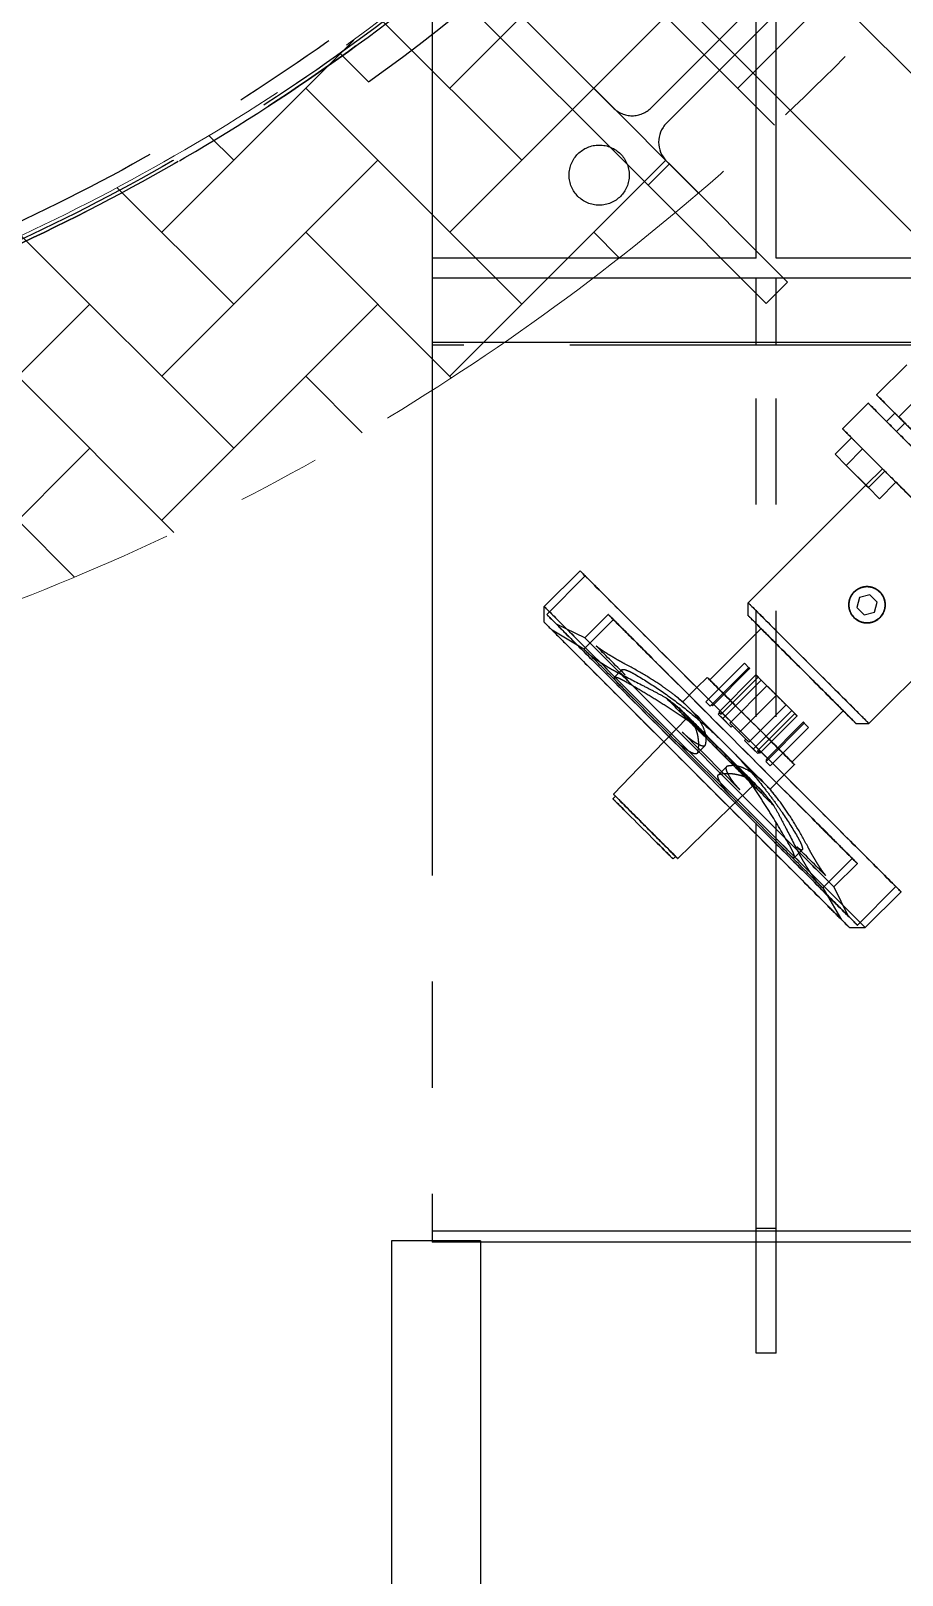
# Model space of a CAD drawing. Header units: millimetres. Extents: x -46397 to 283259, y -8690 to 23983.
# Drawn here: x -19436.5 to -19175.7, y 14518.5 to 14980.7 of the extents above; entities that cross this region are included whole.
import ezdxf

# ---------------------------------------------------------------- set-up
doc = ezdxf.new("R2010")
doc.units = ezdxf.units.MM
doc.linetypes.add('CENTER', pattern=[2, 1.25, -0.25, 0.25, -0.25])
doc.linetypes.add('PHANTOM', pattern=[63.5, 31.75, -6.35, 6.35, -6.35, 6.35, -6.35])
doc.layers.add('DUONGTAM', color=1, linetype='CENTER', lineweight=0)
pattern_1 = [(45, (0, 17679.127), (0, 43.10523), [91.44, -30.48]), (135, (21.553, 17700.68), (4e-15, 43.10523), [91.44, -30.48])]

# ---------------------------------------------------------------- blocks, each defined once
blk = doc.blocks.new('BO-2')
at = {"color": 251, "linetype": 'PHANTOM', "ltscale": 5}
for p, q in [((381.17, 577.66), (381.17, -582.34)), ((478.17, -556.34), (478.17, -246.63)), ((484.17, -556.34), (484.17, -246.63)), ((441.94, -418.33), (543.49, -519.88)), ((418.32, -441.94), (531.3, -554.92)), ((511.04, -446.98), (446.7, -511.33)), ((451.29, -515.93), (515.64, -451.58)), ((435.38, -511.33), (399.14, -475.09)), ((392.78, -481.45), (445.81, -534.49)), ((381.17, -489.34), (381.17, -581.45)), ((353.54, -494.96), (362.14, -503.56)), ((445.81, -534.49), (452.18, -528.12)), ((452.18, -528.12), (451.29, -527.24)), ((452.18, -528.12), (487.53, -563.48)), ((481.17, -569.84), (445.81, -534.49)), ((478.17, -556.34), (381.17, -556.34)), ((581.17, -556.34), (484.17, -556.34)), ((478.17, -562.34), (381.17, -562.34)), ((484.17, -562.34), (478.17, -562.34)), ((478.17, -582.34), (478.17, -562.34)), ((487.53, -563.48), (481.17, -569.84)), ((581.17, -562.34), (484.17, -562.34)), ((484.17, -582.34), (484.17, -562.34)), ((381.17, -581.45), (581.17, -581.45)), ((581.17, -582.34), (381.17, -582.34)), ((381.17, -582.34), (381.17, -850.84)), ((478.17, -884.07), (478.17, -582.34)), ((484.17, -884.07), (484.17, -582.34)), ((514.22, -597.23), (523.25, -588.2)), ((529.86, -594.81), (520.83, -603.84)), ((504.03, -607.41), (511.72, -599.72)), ((514.22, -597.23), (514.22, -597.23)), ((515.56, -603.57), (537.58, -625.58)), ((567.83, -655.83), (515.56, -603.57)), ((517.2, -605.2), (519.7, -602.71)), ((517.2, -605.2), (517.2, -605.2)), ((517.2, -605.2), (517.2, -605.2)), ((519.7, -602.71), (518.06, -601.07)), ((518.06, -601.07), (529.01, -612.02)), ((568.69, -651.7), (519.7, -602.71)), ((520.83, -603.84), (520.83, -603.84)), ((501.78, -615), (506.7, -610.08)), ((504.03, -607.41), (504.03, -607.41)), ((506.7, -610.08), (510.03, -613.41)), ((510.03, -613.41), (506.7, -610.08)), ((506.7, -610.08), (510.03, -613.41)), ((510.03, -613.41), (506.7, -610.08)), ((520.17, -608.18), (522.67, -605.68)), ((505.11, -618.32), (510.03, -613.41)), ((507.88, -611.25), (560.14, -663.52)), ((560.14, -663.52), (507.88, -611.25)), ((510.03, -613.41), (516.68, -620.06)), ((516.68, -620.06), (510.03, -613.41)), ((510.03, -613.41), (516.68, -620.06)), ((516.68, -620.06), (510.03, -613.41)), ((505.11, -618.32), (501.78, -615)), ((501.78, -615), (505.11, -618.32)), ((505.11, -618.32), (501.78, -615)), ((501.78, -615), (505.11, -618.32)), ((505.11, -618.32), (511.03, -624.24)), ((511.03, -624.24), (505.11, -618.32)), ((505.11, -618.32), (511.76, -624.98)), ((511.76, -624.98), (505.11, -618.32)), ((511.03, -624.24), (515.95, -619.32)), ((511.76, -624.98), (516.68, -620.06)), ((515.09, -628.31), (520.01, -623.39)), ((516.68, -620.06), (520.01, -623.39)), ((516.68, -620.06), (520.01, -623.39)), ((520.01, -623.39), (516.68, -620.06)), ((520.01, -623.39), (516.68, -620.06)), ((475.79, -659.48), (511.03, -624.24)), ((511.03, -624.24), (511.76, -624.98)), ((511.76, -624.98), (511.03, -624.24)), ((511.76, -624.98), (515.09, -628.31)), ((515.09, -628.31), (511.76, -624.98)), ((511.76, -624.98), (515.09, -628.31)), ((515.09, -628.31), (511.76, -624.98)), ((414.73, -660.59), (425.44, -649.88)), ((415.45, -662.94), (426.98, -651.41)), ((507.49, -656.22), (507.49, -656.22)), ((507.49, -656.22), (507.49, -656.22)), ((414.73, -665.29), (414.73, -660.59)), ((475.79, -663.33), (475.79, -659.48)), ((509.12, -657.84), (508.3, -660.87)), ((509.12, -657.84), (508.3, -660.87)), ((509.12, -657.84), (508.3, -660.87)), ((509.12, -657.84), (508.3, -660.87)), ((510.52, -663.09), (508.3, -660.87)), ((510.52, -663.09), (508.3, -660.87)), ((508.3, -660.87), (508.3, -660.87)), ((508.3, -660.87), (510.52, -663.09)), ((508.3, -660.87), (508.3, -660.87)), ((508.3, -660.87), (510.52, -663.09)), ((512.15, -657.03), (509.12, -657.84)), ((512.15, -657.03), (509.12, -657.84)), ((512.15, -657.03), (509.12, -657.84)), ((512.15, -657.03), (509.12, -657.84)), ((509.12, -657.84), (509.12, -657.84)), ((509.12, -657.84), (509.12, -657.84)), ((511.91, -695.61), (547.15, -660.37)), ((514.36, -659.25), (512.15, -657.03)), ((514.36, -659.25), (512.15, -657.03)), ((514.36, -659.25), (512.15, -657.03)), ((514.36, -659.25), (512.15, -657.03)), ((512.15, -657.03), (512.15, -657.03)), ((512.15, -657.03), (512.15, -657.03)), ((513.55, -662.28), (514.36, -659.25)), ((513.55, -662.28), (514.36, -659.25)), ((513.55, -662.28), (514.36, -659.25)), ((513.55, -662.28), (514.36, -659.25)), ((514.36, -659.25), (514.36, -659.25)), ((514.36, -659.25), (514.36, -659.25)), ((426.61, -673.31), (435.44, -664.48)), ((426.88, -669.96), (433.9, -662.94)), ((510.52, -663.09), (513.55, -662.28)), ((510.52, -663.09), (513.55, -662.28)), ((510.52, -663.09), (513.55, -662.28)), ((510.52, -663.09), (513.55, -662.28)), ((510.52, -663.09), (510.52, -663.09)), ((510.52, -663.09), (510.52, -663.09)), ((513.55, -662.28), (513.55, -662.28)), ((513.55, -662.28), (513.55, -662.28)), ((515.18, -663.9), (515.18, -663.9)), ((515.18, -663.9), (515.18, -663.9)), ((426.61, -673.31), (417.08, -667.65)), ((426.88, -669.96), (418.34, -665.83)), ((464.26, -682.54), (479.63, -667.17)), ((463.1, -689.07), (474.63, -677.54)), ((464.78, -689.98), (475.92, -678.83)), ((465.07, -690.27), (476.21, -679.12)), ((476.21, -679.12), (474.63, -677.54)), ((474.63, -677.54), (476.21, -679.12)), ((438, -679.47), (435.66, -681.81)), ((460.41, -684.85), (463.49, -681.77)), ((464.26, -682.54), (464.26, -682.54)), ((478.1, -681.01), (466.96, -692.16)), ((478.78, -681.69), (467.64, -692.84)), ((468.15, -694.12), (479.68, -682.59)), ((479.68, -682.59), (478.1, -681.01)), ((478.1, -681.01), (479.68, -682.59)), ((478.78, -681.69), (481.38, -684.29)), ((481.38, -684.29), (478.78, -681.69)), ((484.24, -687.15), (479.68, -682.59)), ((479.68, -682.59), (484.24, -687.15)), ((456.18, -689.08), (460.41, -684.85)), ((470.24, -695.44), (481.38, -684.29)), ((473.1, -698.3), (484.24, -687.15)), ((488.8, -691.72), (484.24, -687.15)), ((484.24, -687.15), (488.8, -691.72)), ((455.03, -691.76), (455.49, -691.31)), ((456.57, -693.3), (456.96, -692.92)), ((463.1, -689.07), (464.39, -690.36)), ((464.39, -690.36), (463.1, -689.07)), ((464.39, -690.36), (464.78, -689.98)), ((464.39, -690.36), (464.39, -690.36)), ((464.78, -689.98), (465.07, -690.27)), ((465.07, -690.27), (464.78, -689.98)), ((465.07, -690.27), (465.07, -690.27)), ((467.18, -692.39), (466.8, -692.77)), ((466.8, -692.77), (468.15, -694.12)), ((466.8, -692.77), (470.72, -696.68)), ((468.15, -694.12), (466.8, -692.77)), ((470.72, -696.68), (466.8, -692.77)), ((466.8, -692.77), (466.8, -692.77)), ((466.96, -692.16), (467.18, -692.39)), ((467.18, -692.39), (466.96, -692.16)), ((466.96, -692.16), (466.96, -692.16)), ((467.64, -692.84), (467.18, -692.39)), ((467.18, -692.39), (467.64, -692.84)), ((487.1, -690.01), (475.96, -701.16)), ((477.28, -703.24), (488.8, -691.72)), ((478.56, -703.76), (489.7, -692.61)), ((487.1, -690.01), (489.7, -692.61)), ((489.7, -692.61), (487.1, -690.01)), ((490.38, -693.29), (488.8, -691.72)), ((488.8, -691.72), (490.38, -693.29)), ((488.85, -707.14), (504.22, -691.76)), ((450.53, -701.09), (457.7, -693.66)), ((468.15, -694.12), (470.72, -696.68)), ((470.72, -696.68), (468.15, -694.12)), ((471.1, -696.3), (470.24, -695.44)), ((470.24, -695.44), (471.1, -696.3)), ((470.72, -696.68), (471.1, -696.3)), ((470.72, -696.68), (470.72, -696.68)), ((471.1, -696.3), (473.1, -698.3)), ((473.1, -698.3), (471.1, -696.3)), ((479.24, -704.44), (490.38, -693.29)), ((492.27, -695.18), (481.13, -706.33)), ((492.56, -695.47), (481.42, -706.62)), ((482.32, -708.29), (493.85, -696.76)), ((493.85, -696.76), (492.27, -695.18)), ((492.27, -695.18), (493.85, -696.76)), ((508.07, -695.61), (511.91, -695.61)), ((435.42, -716.73), (450.53, -701.09)), ((462.88, -702.13), (460.45, -704.56)), ((473.1, -698.3), (475.09, -700.29)), ((473.1, -698.3), (473.1, -698.3)), ((475.09, -700.29), (473.1, -698.3)), ((475.09, -700.29), (474.71, -700.68)), ((474.71, -700.68), (477.28, -703.24)), ((474.71, -700.68), (478.62, -704.59)), ((478.62, -704.59), (474.71, -700.68)), ((474.71, -700.68), (474.71, -700.68)), ((477.28, -703.24), (474.71, -700.68)), ((475.96, -701.16), (475.09, -700.29)), ((475.09, -700.29), (475.96, -701.16)), ((477.28, -703.24), (478.62, -704.59)), ((478.62, -704.59), (477.28, -703.24)), ((479.01, -704.21), (478.56, -703.76)), ((478.56, -703.76), (479.01, -704.21)), ((478.62, -704.59), (479.01, -704.21)), ((478.62, -704.59), (478.62, -704.59)), ((479.01, -704.21), (479.24, -704.44)), ((479.24, -704.44), (479.01, -704.21)), ((479.24, -704.44), (479.24, -704.44)), ((481.42, -706.62), (481.03, -707)), ((481.03, -707), (482.32, -708.29)), ((482.32, -708.29), (481.03, -707)), ((481.03, -707), (481.03, -707)), ((481.13, -706.33), (481.42, -706.62)), ((481.13, -706.33), (481.13, -706.33)), ((481.42, -706.62), (481.13, -706.33)), ((488.85, -707.14), (488.85, -707.14)), ((469.26, -708.52), (466.84, -710.94)), ((482.32, -715.21), (486.55, -710.98)), ((486.55, -710.98), (489.62, -707.9)), ((470.3, -720.87), (477.73, -713.69)), ((478.09, -714.82), (478.48, -714.44)), ((479.63, -716.36), (480.08, -715.91)), ((435.28, -718.13), (436.04, -717.34)), ((454.66, -735.97), (470.3, -720.87)), ((491.93, -733.4), (489.59, -735.74)), ((453.27, -736.11), (454.05, -735.36)), ((498.08, -744.79), (506.91, -735.96)), ((501.44, -744.51), (508.45, -737.5)), ((498.08, -744.79), (503.74, -754.31)), ((501.44, -744.51), (505.56, -753.05)), ((508.45, -755.94), (519.98, -744.41)), ((510.81, -756.66), (521.52, -745.95)), ((506.1, -756.66), (510.81, -756.66)), ((395.68, -850.41), (368.98, -850.41)), ((368.98, -850.41), (368.98, -1067.64)), ((381.17, -847.42), (581.17, -847.42)), ((395.68, -850.41), (395.68, -1097.64)), ((484.17, -846.74), (478.17, -846.74)), ((478.17, -850.84), (381.17, -850.84)), ((484.17, -850.84), (478.17, -850.84)), ((581.17, -850.84), (484.17, -850.84)), ((484.17, -884.07), (478.17, -884.07))]:
    blk.add_line(p, q, dxfattribs=at)
for centre, radius in [((2.33, -2.34), 606), ((2.33, -2.34), 605), ((2.33, -2.34), 600), ((2.33, -2.34), 600), ((431.17, -531.45), 9)]:
    blk.add_circle(centre, radius, dxfattribs=at)
for centre, radius, start, end in [((2.33, -2.34), 606, 270, 90), ((2.33, -2.34), 605, 305.48596, 324.51404), ((2.33, -2.34), 617, 305.67267, 324.32733), ((441.04, -505.67), 8, 225, 315), ((456.95, -521.58), 8, 135, 225), ((346.97, -824.42), 171.74, 50.8121, 52.3947), ((346.97, -824.42), 173.91, 51.0992, 52.3019), ((346.97, -824.42), 171.74, 37.6053, 39.1879), ((346.97, -824.42), 173.91, 37.6981, 38.9008)]:
    blk.add_arc(centre, radius, start, end, dxfattribs=at)
at = {"color": 251, "linetype": 'PHANTOM', "ltscale": 5, "extrusion": (-2.39152e-16, 2.39152e-16, -1)}
for centre, major_axis, start_param, end_param in [((515.56, -603.57), (-3.84, 3.84), 0, 1.570796), ((515.56, -603.57), (-3.84, 3.84), -1.570796, 0), ((518.06, -601.07), (-3.84, 3.84), -1.570796, 0), ((518.06, -601.07), (-3.84, 3.84), 0, 1.570796), ((523.54, -606.55), (-3.84, 3.84), 0, 2.359023), ((507.88, -611.25), (-3.84, 3.84), 0, 1.570796), ((534.01, -637.39), (18.06, -18.06), 0, 3.825859)]:
    blk.add_ellipse(centre, major_axis=major_axis, ratio=0.000007, start_param=start_param, end_param=end_param, dxfattribs=at)
at = {"color": 251, "linetype": 'PHANTOM', "ltscale": 5}
for centre, major_axis, ratio, start_param, end_param in [((521.04, -609.05), (-3.84, 3.84), 0.000007, -3.141592652166103, 3.141592655013483), ((521.04, -609.05), (-3.84, 3.84), 0.000007, -3.141592652166103, 3.141592655013483), ((523.55, -606.57), (3.84, -3.84), 0.000007, -0.788227, 2.359023), ((523.55, -606.56), (3.84, -3.84), 0.000007, -2.359023, -0.089473), ((473.48, -697.91), (48.04, -48.04), 0.000007, 0, 3.141593), ((473.48, -697.91), (-48.04, 48.04), 0.000007, 0, 3.141593), ((511.33, -660.06), (-3.84, 3.84), 1, 0, 3.096438), ((511.33, -660.06), (3.84, -3.84), 1, -0.024507, 3.141593), ((462.77, -708.63), (48.04, -48.04), 0.000007, -0.000007, 3.141593), ((462.77, -708.63), (-48.04, 48.04), 0.000007, 0.000007, 3.141586), ((493.85, -677.54), (18.06, -18.06), 0.000007, -0.000007, 3.141593), ((493.85, -677.54), (-18.06, 18.06), 0.000007, 0.000007, 3.141586), ((460.41, -710.98), (-45.68, 45.68), 0.000007, 0, 1.352599), ((460.41, -710.98), (45.68, -45.68), 0.000007, -1.352599, 3.141593), ((491.93, -679.47), (-16.14, 16.14), 0.000007, 0, 0.704547), ((491.93, -679.47), (16.14, -16.14), 0.000007, -0.704547, 3.141593), ((511.33, -660.06), (3.84, -3.84), 1, -0.044885, -0.024237), ((460.41, -710.98), (-43.33, 43.33), 0.000007, 0, 1.340539), ((460.41, -710.98), (43.33, -43.33), 0.000007, -1.340539, 3.141593), ((491.93, -679.47), (12.3, -12.3), 0.000007, 0, 3.141593), ((491.93, -679.47), (16.14, -16.14), 0.000007, -2.437045, -0.704547), ((491.93, -679.47), (-12.3, 12.3), 0.000007, 0, 3.141593), ((464.64, -706.76), (-35.74, 35.74), 0.000007, -0.766457, -0.28074), ((484.24, -687.15), (-8.45, 8.45), 0.000007, -0.317831, -0.178451), ((484.24, -687.15), (-8.45, 8.45), 0.000007, 0.178451, 0.317831), ((476.56, -694.84), (13.07, -13.07), 0.000007, 0, 3.141593), ((476.56, -694.84), (-13.07, 13.07), 0.000007, 0, 3.141593), ((484.24, -687.15), (-8.45, 8.45), 0.000007, -0.868746, -0.758031), ((484.24, -687.15), (8.45, -8.45), 0.000007, -2.383562, -2.272846), ((467.33, -704.06), (-16.13, 16.13), 0.000007, -1.007334, -0.039864), ((469.25, -702.14), (-13.07, 13.07), 0.000007, -1.570796, 0.523599), ((484.24, -687.15), (-8.45, 8.45), 0.000007, -1.570796, -1.225649), ((484.24, -687.15), (8.45, -8.45), 0.000007, -1.915944, -1.570796), ((484.24, -687.15), (-8.45, 8.45), 0.000007, -1.915944, -1.570796), ((484.24, -687.15), (8.45, -8.45), 0.000007, -1.570796, -1.225649), ((467.33, -704.06), (12.3, -12.3), 0.000007, -1.570796, 4.712389), ((467.78, -703.61), (12.3, -12.3), 0.000007, -1.570796, 4.712389), ((469.25, -702.14), (13.07, -13.07), 0.000007, -2.617994, -0.523599), ((473.1, -698.3), (-8.45, 8.45), 0.000007, -0.317831, -0.178451), ((473.1, -698.3), (-8.45, 8.45), 0.000007, 0.178451, 0.317831), ((473.1, -698.3), (-8.45, 8.45), 0.000007, -0.868746, -0.758031), ((473.1, -698.3), (8.45, -8.45), 0.000007, -2.383562, -2.272846), ((484.24, -687.15), (-8.45, 8.45), 0.000007, -2.383562, -2.272846), ((484.24, -687.15), (8.45, -8.45), 0.000007, -0.868746, -0.758031), ((467.33, -704.06), (16.13, -16.13), 0.000007, -2.054532, -1.087061), ((473.1, -698.3), (-8.45, 8.45), 0.000007, -1.570796, -1.225649), ((473.1, -698.3), (8.45, -8.45), 0.000007, -1.915944, -1.570796), ((484.24, -687.15), (8.45, -8.45), 0.000007, -0.317831, -0.178451), ((484.24, -687.15), (8.45, -8.45), 0.000007, 0.178451, 0.317831), ((460.41, -710.98), (43.33, -43.33), 0.000007, -1.801054, -1.340539), ((460.41, -710.98), (45.68, -45.68), 0.000007, -1.788994, -1.352599), ((464.64, -706.76), (35.74, -35.74), 0.000007, -1.813655, -1.327938), ((469.25, -702.14), (13.07, -13.07), 0.000007, -0.523599, 1.570796), ((473.1, -698.3), (-8.45, 8.45), 0.000007, -1.915944, -1.570796), ((473.1, -698.3), (8.45, -8.45), 0.000007, -1.570796, -1.225649), ((473.1, -698.3), (-8.45, 8.45), 0.000007, -2.383562, -2.272846), ((473.1, -698.3), (8.45, -8.45), 0.000007, -0.868746, -0.758031), ((473.1, -698.3), (8.45, -8.45), 0.000007, -0.317831, -0.178451), ((473.1, -698.3), (8.45, -8.45), 0.000007, 0.178451, 0.317831), ((467.33, -704.06), (16.13, -16.13), 0.000007, 0.039864, 1.007334), ((445.04, -726.35), (-9.62, 9.62), 0.000007, 0, 0.359481), ((445.04, -726.35), (9.62, -9.62), 0.000007, -0.359481, 3.141593), ((445.04, -726.35), (9.01, -9.01), 0.000007, 0, 3.141593), ((445.04, -726.35), (-9.01, 9.01), 0.000007, 0, 3.141593), ((445.04, -726.35), (-9.62, 9.62), 0.000007, 0.359481, 2.782111), ((464.64, -706.76), (35.74, -35.74), 0.000007, 0.28074, 0.766457)]:
    blk.add_ellipse(centre, major_axis=major_axis, ratio=ratio, start_param=start_param, end_param=end_param, dxfattribs=at)
at = {"color": 251, "linetype": 'PHANTOM', "ltscale": 5, "extrusion": (-1.06214e-13, -1.05723e-13, -1)}
for start_param, end_param in [(-2.359023, 0.788227), (-0.788227, 0)]:
    blk.add_ellipse((523.54, -606.55), major_axis=(-3.84, 3.84), ratio=0.000007, start_param=start_param, end_param=end_param, dxfattribs=at)
at = {"color": 251, "linetype": 'PHANTOM', "ltscale": 5, "extrusion": (-6.00361e-12, -6.0031e-12, -1)}
blk.add_ellipse((507.88, -611.25), major_axis=(-3.84, 3.84), ratio=0.000007, start_param=-1.259754, end_param=0, dxfattribs=at)
at = {"color": 251, "linetype": 'PHANTOM', "ltscale": 5, "extrusion": (-2.39152e-16, 2.39153e-16, -1)}
blk.add_ellipse((507.88, -611.25), major_axis=(-3.84, 3.84), ratio=0.000007, start_param=-1.570796, end_param=-1.259754, dxfattribs=at)
at = {"color": 251, "linetype": 'PHANTOM', "ltscale": 5, "extrusion": (-4.29246e-12, -4.29191e-12, -1)}
blk.add_ellipse((534.01, -637.39), major_axis=(18.06, -18.06), ratio=0.000007, start_param=-2.457326, end_param=-0.684267, dxfattribs=at)
at = {"color": 251, "linetype": 'PHANTOM', "ltscale": 5}
for centre, major_axis, ratio in [((473.48, -697.91), (-46.5, 46.5), 0.000007), ((511.33, -660.06), (-3.84, 3.84), 1), ((461.95, -709.44), (-46.5, 46.5), 0.000007), ((471.17, -700.22), (-37.28, 37.28), 0.000007), ((471.17, -700.22), (-35.74, 35.74), 0.000007), ((461.95, -709.44), (-43.61, 43.61), 0.000007), ((464.16, -707.23), (-37.28, 37.28), 0.000007), ((476.56, -694.84), (-12.3, 12.3), 0.000007), ((467.72, -703.68), (-10.76, 10.76), 0.000007), ((467.33, -704.06), (-10.76, 10.76), 0.000007), ((467.72, -703.68), (-10.02, 10.02), 0.000007), ((444.27, -727.12), (-8.99, 8.99), 0.000007)]:
    blk.add_ellipse(centre, major_axis=major_axis, ratio=ratio, dxfattribs=at)
at = {"color": 251, "linetype": 'PHANTOM', "ltscale": 5, "extrusion": (-6.52667e-12, -6.52619e-12, -1)}
blk.add_ellipse((462.34, -709.05), major_axis=(-35.74, 35.74), ratio=0.000007, start_param=-1.327938, end_param=0.28074, dxfattribs=at)
at = {"color": 251, "linetype": 'PHANTOM', "ltscale": 5, "extrusion": (-8.1415e-13, -8.13588e-13, -1)}
blk.add_ellipse((462.34, -709.05), major_axis=(35.74, -35.74), ratio=0.000007, start_param=-2.375135, end_param=-0.766457, dxfattribs=at)
at = {"color": 251, "linetype": 'PHANTOM', "ltscale": 5, "extrusion": (5.1265e-12, 5.12698e-12, -1)}
blk.add_ellipse((462.34, -709.05), major_axis=(35.74, -35.74), ratio=0.000007, start_param=-0.28074, end_param=1.327938, dxfattribs=at)
at = {"color": 251, "linetype": 'PHANTOM', "ltscale": 5}
for points, knots in [([(507.49, -656.22), (507.24, -656.47), (507.01, -656.75), (506.76, -657.13), (506.7, -657.21), (506.65, -657.3)], [0, 0, 0, 0, 0.000979691, 0.000979691, 0.001258114, 0.001258114, 0.001258114, 0.001258114]), ([(506.77, -657.1), (506.79, -657.08), (506.8, -657.06), (507.01, -656.75), (507.24, -656.47), (507.49, -656.22)], [0.030306589, 0.030306589, 0.030306589, 0.030306589, 0.030370407, 0.030370407, 0.031350098, 0.031350098, 0.031350098, 0.031350098]), ([(514.52, -664.46), (514.75, -664.3), (514.97, -664.11), (515.43, -663.65), (515.65, -663.38), (516.05, -662.78), (516.22, -662.47), (516.42, -661.98), (516.48, -661.81), (516.59, -661.47), (516.63, -661.29), (516.73, -660.77), (516.77, -660.42), (516.77, -659.71), (516.73, -659.35), (516.6, -658.66), (516.49, -658.32), (516.22, -657.66), (516.05, -657.34), (515.66, -656.75), (515.43, -656.47), (514.93, -655.97), (514.65, -655.74), (514.06, -655.34), (513.74, -655.17), (513.08, -654.9), (512.75, -654.8), (512.22, -654.69), (512.04, -654.67), (511.69, -654.63), (511.51, -654.62), (510.98, -654.62), (510.63, -654.66), (509.93, -654.8), (509.59, -654.9), (508.94, -655.17), (508.62, -655.34), (508.02, -655.74), (507.75, -655.96), (507.49, -656.22)], [0.01488504, 0.01488504, 0.01488504, 0.01488504, 0.01567505, 0.01567505, 0.01665474, 0.01665474, 0.01763443, 0.01763443, 0.01812428, 0.01812428, 0.01861412, 0.01861412, 0.01959381, 0.01959381, 0.0205735, 0.0205735, 0.02155319, 0.02155319, 0.02253288, 0.02253288, 0.02351257, 0.02351257, 0.02449226, 0.02449226, 0.02547195, 0.02547195, 0.02645165, 0.02645165, 0.02694149, 0.02694149, 0.02743134, 0.02743134, 0.02841103, 0.02841103, 0.02939072, 0.02939072, 0.03037041, 0.03037041, 0.0313501, 0.0313501, 0.0313501, 0.0313501]), ([(507.49, -656.22), (507.75, -655.96), (508.02, -655.74), (508.61, -655.34), (508.93, -655.17), (509.3, -655.02), (509.34, -655), (509.38, -654.99)], [0, 0, 0, 0, 0.000979691, 0.000979691, 0.001959381, 0.001959381, 0.002079548, 0.002079548, 0.002079548, 0.002079548]), ([(510.13, -654.76), (510.18, -654.75), (510.22, -654.74), (510.62, -654.66), (510.98, -654.62), (511.39, -654.62), (511.45, -654.63), (511.51, -654.63)], [0.002798906, 0.002798906, 0.002798906, 0.002798906, 0.002939072, 0.002939072, 0.003918762, 0.003918762, 0.004083677, 0.004083677, 0.004083677, 0.004083677]), ([(512.2, -654.69), (512.27, -654.7), (512.33, -654.72), (512.74, -654.8), (513.08, -654.9), (513.57, -655.1), (513.73, -655.18), (514.05, -655.35), (514.2, -655.44), (514.41, -655.58), (514.47, -655.62), (514.53, -655.66)], [0.004725561, 0.004725561, 0.004725561, 0.004725561, 0.004898453, 0.004898453, 0.005878143, 0.005878143, 0.006367989, 0.006367989, 0.006857834, 0.006857834, 0.0070533, 0.0070533, 0.0070533, 0.0070533]), ([(515.02, -656.06), (515.07, -656.11), (515.12, -656.16), (515.43, -656.47), (515.66, -656.75), (515.89, -657.1), (515.93, -657.16), (515.97, -657.22)], [0.007639937, 0.007639937, 0.007639937, 0.007639937, 0.007837524, 0.007837524, 0.008817215, 0.008817215, 0.009011731, 0.009011731, 0.009011731, 0.009011731]), ([(505.95, -660.83), (505.94, -660.75), (505.93, -660.67), (505.91, -660.42), (505.9, -660.24), (505.9, -659.71), (505.93, -659.36), (506.07, -658.65), (506.17, -658.32), (506.32, -657.96), (506.33, -657.93), (506.35, -657.9)], [0.026724281, 0.026724281, 0.026724281, 0.026724281, 0.02694149, 0.02694149, 0.027431336, 0.027431336, 0.028411026, 0.028411026, 0.029390717, 0.029390717, 0.029476944, 0.029476944, 0.029476944, 0.029476944]), ([(506, -659), (505.93, -659.35), (505.9, -659.71), (505.9, -660.41), (505.93, -660.77), (506.07, -661.47), (506.18, -661.81), (506.38, -662.3), (506.45, -662.46), (506.62, -662.77), (506.71, -662.93), (507.01, -663.37), (507.24, -663.65), (507.74, -664.15), (508.02, -664.38), (508.61, -664.78), (508.92, -664.94), (509.42, -665.15), (509.59, -665.21), (509.93, -665.31), (510.1, -665.36), (510.62, -665.46), (510.98, -665.49), (511.69, -665.49), (512.04, -665.46), (512.74, -665.32), (513.08, -665.22), (513.41, -665.08)], [0.00293916, 0.00293916, 0.00293916, 0.00293916, 0.00391876, 0.00391876, 0.00489845, 0.00489845, 0.00587814, 0.00587814, 0.00636799, 0.00636799, 0.00685783, 0.00685783, 0.00783752, 0.00783752, 0.00881722, 0.00881722, 0.00979691, 0.00979691, 0.01028675, 0.01028675, 0.0107766, 0.0107766, 0.01175629, 0.01175629, 0.01273598, 0.01273598, 0.01371559, 0.01371559, 0.01371559, 0.01371559]), ([(506.75, -662.98), (506.58, -662.71), (506.43, -662.43), (506.18, -661.81), (506.07, -661.47), (505.98, -661.03), (505.97, -660.93), (505.95, -660.83)], [0.024606837, 0.024606837, 0.024606837, 0.024606837, 0.025471955, 0.025471955, 0.026451645, 0.026451645, 0.026724281, 0.026724281, 0.026724281, 0.026724281]), ([(506.31, -657.98), (506.17, -658.31), (506.07, -658.65), (506, -659), (506, -659), (506, -659)], [0.0019594751, 0.0019594751, 0.0019594751, 0.0019594751, 0.0029390717, 0.0029390717, 0.0029391567, 0.0029391567, 0.0029391567, 0.0029391567]), ([(506.47, -657.64), (506.41, -657.75), (506.36, -657.87), (506.31, -657.98), (506.31, -657.98), (506.31, -657.98)], [0.0016097687, 0.0016097687, 0.0016097687, 0.0016097687, 0.0019593811, 0.0019593811, 0.0019594751, 0.0019594751, 0.0019594751, 0.0019594751]), ([(516.27, -657.79), (516.3, -657.85), (516.33, -657.92), (516.42, -658.14), (516.48, -658.31), (516.59, -658.65), (516.63, -658.83), (516.73, -659.35), (516.77, -659.7), (516.77, -660.12), (516.77, -660.17), (516.77, -660.23)], [0.009606256, 0.009606256, 0.009606256, 0.009606256, 0.009796906, 0.009796906, 0.010286751, 0.010286751, 0.010776596, 0.010776596, 0.011756287, 0.011756287, 0.011914756, 0.011914756, 0.011914756, 0.011914756]), ([(507.77, -664.16), (507.68, -664.08), (507.58, -663.99), (507.24, -663.65), (507.01, -663.38), (506.79, -663.05), (506.77, -663.01), (506.75, -662.98)], [0.023166944, 0.023166944, 0.023166944, 0.023166944, 0.023512573, 0.023512573, 0.024492264, 0.024492264, 0.024606837, 0.024606837, 0.024606837, 0.024606837]), ([(509.05, -664.99), (508.8, -664.87), (508.55, -664.74), (508.13, -664.45), (507.95, -664.31), (507.77, -664.16)], [0.021763682, 0.021763682, 0.021763682, 0.021763682, 0.022532883, 0.022532883, 0.023166944, 0.023166944, 0.023166944, 0.023166944]), ([(515.18, -663.9), (514.93, -664.15), (514.65, -664.38), (514.06, -664.78), (513.74, -664.94), (513.25, -665.15), (513.08, -665.21), (512.74, -665.31), (512.57, -665.36), (512.04, -665.46), (511.69, -665.49), (510.98, -665.49), (510.63, -665.46), (509.93, -665.32), (509.59, -665.22), (509.19, -665.05), (509.12, -665.02), (509.05, -664.99)], [0.015676647, 0.015676647, 0.015676647, 0.015676647, 0.01665474, 0.01665474, 0.01763443, 0.01763443, 0.018124275, 0.018124275, 0.018614121, 0.018614121, 0.019593811, 0.019593811, 0.020573502, 0.020573502, 0.021553192, 0.021553192, 0.021763682, 0.021763682, 0.021763682, 0.021763682]), ([(513.41, -665.08), (513.41, -665.08), (513.41, -665.08), (513.5, -665.05), (513.59, -665.01), (513.67, -664.97)], [0.0137155874, 0.0137155874, 0.0137155874, 0.0137155874, 0.0137156679, 0.0137156679, 0.0139793885, 0.0139793885, 0.0139793885, 0.0139793885]), ([(513.67, -664.97), (513.91, -664.85), (514.13, -664.73), (514.4, -664.55), (514.46, -664.51), (514.51, -664.47)], [0.0139793885, 0.0139793885, 0.0139793885, 0.0139793885, 0.0146953584, 0.0146953584, 0.0148758227, 0.0148758227, 0.0148758227, 0.0148758227]), ([(515.91, -662.99), (515.89, -663.02), (515.87, -663.05), (515.66, -663.37), (515.43, -663.65), (515.18, -663.9), (515.18, -663.9), (515.18, -663.9)], [0.014610471, 0.014610471, 0.014610471, 0.014610471, 0.014695358, 0.014695358, 0.015675049, 0.015675049, 0.015676647, 0.015676647, 0.015676647, 0.015676647]), ([(516.69, -660.96), (516.69, -661.01), (516.68, -661.06), (516.6, -661.46), (516.49, -661.81), (516.34, -662.17), (516.32, -662.21), (516.31, -662.25)], [0.012590071, 0.012590071, 0.012590071, 0.012590071, 0.012735977, 0.012735977, 0.013715668, 0.013715668, 0.013829647, 0.013829647, 0.013829647, 0.013829647]), ([(428, -674.71), (428.11, -674.81), (428.26, -674.94), (428.56, -675.18), (428.68, -675.27), (428.92, -675.46), (429.06, -675.56), (429.35, -675.78), (429.5, -675.89), (429.83, -676.12), (430.01, -676.24), (430.55, -676.62), (430.93, -676.88), (431.76, -677.42), (432.18, -677.69), (432.83, -678.1), (433.05, -678.24), (433.48, -678.5), (433.7, -678.64), (434.13, -678.89), (434.34, -679.02), (434.76, -679.26), (434.97, -679.38), (435.59, -679.73), (435.98, -679.94), (436.34, -680.13)], [0.00000021, 0.00000021, 0.00000021, 0.00000021, 0.00140383, 0.00140383, 0.00210564, 0.00210564, 0.00280745, 0.00280745, 0.00350926, 0.00350926, 0.00421107, 0.00421107, 0.00561469, 0.00561469, 0.00701831, 0.00701831, 0.00772012, 0.00772012, 0.00842194, 0.00842194, 0.00912375, 0.00912375, 0.00982556, 0.00982556, 0.01122918, 0.01122918, 0.01122918, 0.01122918]), ([(438.77, -677.71), (438.4, -677.51), (438.01, -677.3), (437.19, -676.85), (436.76, -676.6), (436.11, -676.23), (435.89, -676.1), (435.45, -675.84), (435.23, -675.71), (434.56, -675.31), (434.14, -675.05), (433.51, -674.66), (433.3, -674.53), (432.91, -674.28), (432.72, -674.16), (432.35, -673.92), (432.17, -673.8), (431.84, -673.57), (431.67, -673.46), (431.23, -673.15), (430.97, -672.97), (430.66, -672.73), (430.57, -672.66), (430.41, -672.52), (430.35, -672.47), (430.3, -672.42)], [0.00000026, 0.00000026, 0.00000026, 0.00000026, 0.00140735, 0.00140735, 0.00281445, 0.00281445, 0.003518, 0.003518, 0.00422155, 0.00422155, 0.00562864, 0.00562864, 0.00633219, 0.00633219, 0.00703574, 0.00703574, 0.00773929, 0.00773929, 0.00844284, 0.00844284, 0.00984993, 0.00984993, 0.01055348, 0.01055348, 0.01125703, 0.01125703, 0.01125703, 0.01125703]), ([(438.89, -681.01), (438.64, -680.76), (438.43, -680.53), (438.2, -680.23), (438.14, -680.13), (438.03, -679.96), (438, -679.88), (437.95, -679.74), (437.93, -679.68), (437.94, -679.57), (437.95, -679.52), (438.04, -679.41), (438.15, -679.38), (438.46, -679.38), (438.66, -679.41), (439.03, -679.52), (439.17, -679.56), (439.45, -679.67), (439.6, -679.72), (439.92, -679.86), (440.09, -679.93), (440.44, -680.1), (440.62, -680.19), (441.19, -680.48), (441.59, -680.7), (442, -680.94)], [0.00000027, 0.00000027, 0.00000027, 0.00000027, 0.00140785, 0.00140785, 0.00211163, 0.00211163, 0.00281542, 0.00281542, 0.00351921, 0.00351921, 0.00422299, 0.00422299, 0.00563057, 0.00563057, 0.00703814, 0.00703814, 0.00774193, 0.00774193, 0.00844572, 0.00844572, 0.0091495, 0.0091495, 0.00985329, 0.00985329, 0.01126086, 0.01126086, 0.01126086, 0.01126086]), ([(457.93, -690.83), (456.89, -689.79), (455.71, -688.73), (453.7, -687.1), (452.99, -686.56), (451.51, -685.46), (450.74, -684.91), (448.32, -683.26), (446.58, -682.15), (442.85, -679.92), (440.86, -678.81), (438.77, -677.71)], [0.03241647, 0.03241647, 0.03241647, 0.03241647, 0.04048044, 0.04048044, 0.04451242, 0.04451242, 0.04854441, 0.04854441, 0.05660837, 0.05660837, 0.06467234, 0.06467234, 0.06467234, 0.06467234]), ([(439.58, -683.37), (439.16, -683.13), (438.77, -682.91), (438.02, -682.52), (437.67, -682.35), (437.2, -682.13), (437.05, -682.07), (436.77, -681.96), (436.64, -681.91), (436.28, -681.8), (436.09, -681.75), (435.87, -681.74), (435.8, -681.74), (435.7, -681.77), (435.67, -681.79), (435.62, -681.86), (435.61, -681.9), (435.61, -682), (435.63, -682.05), (435.71, -682.26), (435.82, -682.42), (436.06, -682.72), (436.15, -682.83), (436.36, -683.06), (436.47, -683.18), (436.6, -683.3)], [0.00000022, 0.00000022, 0.00000022, 0.00000022, 0.00140341, 0.00140341, 0.00280661, 0.00280661, 0.00350821, 0.00350821, 0.00420981, 0.00420981, 0.005613, 0.005613, 0.0063146, 0.0063146, 0.0070162, 0.0070162, 0.00771779, 0.00771779, 0.00841939, 0.00841939, 0.00982259, 0.00982259, 0.01052419, 0.01052419, 0.01122578, 0.01122578, 0.01122578, 0.01122578]), ([(436.34, -680.13), (439.12, -681.58), (441.76, -682.94), (445.5, -684.87), (446.71, -685.49), (449.04, -686.72), (450.16, -687.33), (451.21, -687.94)], [0.00000026, 0.00000026, 0.00000026, 0.00000026, 0.01074435, 0.01074435, 0.0161164, 0.0161164, 0.02148845, 0.02148845, 0.02148845, 0.02148845]), ([(458.72, -695.45), (457.14, -694.32), (455.55, -693.23), (452.35, -691.13), (450.74, -690.1), (447.51, -688.09), (445.9, -687.11), (442.72, -685.21), (441.14, -684.28), (439.58, -683.37)], [0.0439983, 0.0439983, 0.0439983, 0.0439983, 0.04937679, 0.04937679, 0.05475527, 0.05475527, 0.06013376, 0.06013376, 0.06551224, 0.06551224, 0.06551224, 0.06551224]), ([(442, -680.94), (444.4, -682.35), (446.77, -683.84), (451.45, -687.02), (453.76, -688.7), (458.32, -692.25), (460.57, -694.11), (465.02, -698.04), (467.17, -700.06), (469.25, -702.14)], [0.00000022, 0.00000022, 0.00000022, 0.00000022, 0.00810936, 0.00810936, 0.0162185, 0.0162185, 0.02432765, 0.02432765, 0.03243679, 0.03243679, 0.03243679, 0.03243679]), ([(462.99, -701.93), (463.19, -701.14), (463.24, -700.32), (463.03, -698.6), (462.77, -697.71), (461.93, -695.86), (461.36, -694.9), (459.87, -692.9), (458.98, -691.87), (457.93, -690.83)], [0.00000021, 0.00000021, 0.00000021, 0.00000021, 0.00810427, 0.00810427, 0.01620834, 0.01620834, 0.0243124, 0.0243124, 0.03241647, 0.03241647, 0.03241647, 0.03241647]), ([(459.83, -696.56), (460.13, -697.3), (460.35, -698.05), (460.68, -699.47), (460.78, -700.16), (460.94, -702.13), (460.84, -703.32), (460.56, -704.36)], [0.04402767, 0.04402767, 0.04402767, 0.04402767, 0.04943433, 0.04943433, 0.054841, 0.054841, 0.06565433, 0.06565433, 0.06565433, 0.06565433]), ([(460.56, -704.36), (460.53, -704.49), (460.45, -704.59), (460.2, -704.7), (460.03, -704.71), (459.73, -704.67), (459.62, -704.64), (459.38, -704.57), (459.25, -704.52), (458.84, -704.35), (458.54, -704.2), (458.04, -703.92), (457.87, -703.81), (457.52, -703.58), (457.34, -703.46), (456.97, -703.21), (456.78, -703.07), (456.4, -702.79), (456.21, -702.63), (455.63, -702.17), (455.24, -701.85), (454.67, -701.33), (454.48, -701.16), (454.11, -700.81), (453.93, -700.63), (453.75, -700.45)], [0.00000021, 0.00000021, 0.00000021, 0.00000021, 0.0014034, 0.0014034, 0.0028066, 0.0028066, 0.00350819, 0.00350819, 0.00420979, 0.00420979, 0.00561299, 0.00561299, 0.00631458, 0.00631458, 0.00701618, 0.00701618, 0.00771778, 0.00771778, 0.00841938, 0.00841938, 0.00982257, 0.00982257, 0.01052417, 0.01052417, 0.01122577, 0.01122577, 0.01122577, 0.01122577]), ([(456.04, -698.16), (456.4, -698.52), (456.77, -698.86), (457.35, -699.37), (457.54, -699.54), (457.94, -699.86), (458.13, -700.02), (458.52, -700.32), (458.72, -700.46), (459.11, -700.74), (459.3, -700.87), (459.87, -701.25), (460.23, -701.46), (460.91, -701.83), (461.22, -701.97), (461.64, -702.13), (461.78, -702.17), (462.02, -702.24), (462.14, -702.26), (462.34, -702.28), (462.44, -702.29), (462.61, -702.27), (462.68, -702.25), (462.87, -702.16), (462.95, -702.07), (462.99, -701.93)], [0.0000002, 0.0000002, 0.0000002, 0.0000002, 0.00140778, 0.00140778, 0.00211156, 0.00211156, 0.00281535, 0.00281535, 0.00351914, 0.00351914, 0.00422292, 0.00422292, 0.0056305, 0.0056305, 0.00703807, 0.00703807, 0.00774186, 0.00774186, 0.00844564, 0.00844564, 0.00914943, 0.00914943, 0.00985322, 0.00985322, 0.01126079, 0.01126079, 0.01126079, 0.01126079]), ([(469.25, -702.14), (471.33, -704.22), (473.33, -706.35), (477.21, -710.73), (479.07, -712.98), (481.76, -716.44), (482.64, -717.6), (484.33, -719.92), (485.16, -721.09), (487.55, -724.62), (489.05, -726.99), (490.45, -729.39)], [0.03243679, 0.03243679, 0.03243679, 0.03243679, 0.04053385, 0.04053385, 0.04863091, 0.04863091, 0.05267943, 0.05267943, 0.05672796, 0.05672796, 0.06482502, 0.06482502, 0.06482502, 0.06482502]), ([(470.94, -717.64), (470.59, -717.29), (470.24, -716.92), (469.73, -716.35), (469.56, -716.16), (469.23, -715.77), (469.07, -715.58), (468.76, -715.19), (468.61, -715), (468.33, -714.62), (468.19, -714.43), (467.8, -713.87), (467.58, -713.52), (467.19, -712.86), (467.04, -712.56), (466.87, -712.15), (466.82, -712.02), (466.75, -711.77), (466.73, -711.66), (466.7, -711.46), (466.69, -711.37), (466.7, -711.2), (466.72, -711.13), (466.8, -710.95), (466.9, -710.87), (467.04, -710.83)], [0.0000002, 0.0000002, 0.0000002, 0.0000002, 0.00140382, 0.00140382, 0.00210564, 0.00210564, 0.00280745, 0.00280745, 0.00350926, 0.00350926, 0.00421107, 0.00421107, 0.00561469, 0.00561469, 0.00701831, 0.00701831, 0.00772012, 0.00772012, 0.00842193, 0.00842193, 0.00912374, 0.00912374, 0.00982555, 0.00982555, 0.01122917, 0.01122917, 0.01122917, 0.01122917]), ([(467.04, -710.83), (468.08, -710.55), (469.27, -710.45), (470.91, -710.58), (471.25, -710.62), (471.94, -710.73), (472.29, -710.8), (473.36, -711.04), (474.09, -711.27), (474.83, -711.56)], [-0.04421542, -0.04421542, -0.04421542, -0.04421542, -0.03340233, -0.03340233, -0.03069906, -0.03069906, -0.02799578, -0.02799578, -0.02258924, -0.02258924, -0.02258924, -0.02258924]), ([(469.46, -708.4), (469.33, -708.44), (469.23, -708.52), (469.11, -708.77), (469.1, -708.94), (469.13, -709.26), (469.16, -709.37), (469.22, -709.62), (469.26, -709.75), (469.42, -710.17), (469.57, -710.48), (469.84, -710.99), (469.94, -711.17), (470.15, -711.53), (470.27, -711.71), (470.52, -712.09), (470.65, -712.28), (470.93, -712.66), (471.07, -712.86), (471.53, -713.45), (471.85, -713.84), (472.36, -714.43), (472.53, -714.62), (472.88, -714.99), (473.05, -715.17), (473.23, -715.35)], [0.00000021, 0.00000021, 0.00000021, 0.00000021, 0.0014073, 0.0014073, 0.0028144, 0.0028144, 0.00351795, 0.00351795, 0.00422149, 0.00422149, 0.00562859, 0.00562859, 0.00633214, 0.00633214, 0.00703569, 0.00703569, 0.00773923, 0.00773923, 0.00844278, 0.00844278, 0.00984988, 0.00984988, 0.01055343, 0.01055343, 0.01125697, 0.01125697, 0.01125697, 0.01125697]), ([(480.56, -713.46), (479.53, -712.42), (478.51, -711.54), (476.54, -710.07), (475.58, -709.48), (474.17, -708.84), (473.71, -708.67), (472.81, -708.4), (472.37, -708.31), (471.08, -708.15), (470.25, -708.2), (469.46, -708.4)], [0.03243683, 0.03243683, 0.03243683, 0.03243683, 0.04053389, 0.04053389, 0.04863095, 0.04863095, 0.05267947, 0.05267947, 0.056728, 0.056728, 0.06482506, 0.06482506, 0.06482506, 0.06482506]), ([(488.02, -731.82), (486.19, -728.65), (484.28, -725.46), (481.29, -720.66), (480.27, -719.05), (478.17, -715.85), (477.08, -714.26), (475.95, -712.68)], [0.00000022, 0.00000022, 0.00000022, 0.00000022, 0.01074431, 0.01074431, 0.01611636, 0.01611636, 0.02148841, 0.02148841, 0.02148841, 0.02148841]), ([(493.69, -732.63), (492.58, -730.52), (491.47, -728.54), (489.26, -724.83), (488.15, -723.09), (485.95, -719.88), (484.85, -718.39), (482.67, -715.69), (481.6, -714.5), (480.56, -713.46)], [0.00000026, 0.00000026, 0.00000026, 0.00000026, 0.0081094, 0.0081094, 0.01621855, 0.01621855, 0.02432769, 0.02432769, 0.03243683, 0.03243683, 0.03243683, 0.03243683]), ([(483.45, -720.18), (484.06, -721.24), (484.67, -722.36), (485.9, -724.68), (486.53, -725.89), (488.45, -729.63), (489.81, -732.27), (491.26, -735.05)], [0.00000123, 0.00000123, 0.00000123, 0.00000123, 0.00537328, 0.00537328, 0.01074533, 0.01074533, 0.02148942, 0.02148942, 0.02148942, 0.02148942]), ([(490.45, -729.39), (490.69, -729.81), (490.91, -730.2), (491.3, -730.95), (491.47, -731.31), (491.67, -731.79), (491.73, -731.94), (491.83, -732.22), (491.87, -732.36), (491.98, -732.73), (492.02, -732.93), (492.02, -733.17), (492.01, -733.23), (491.97, -733.34), (491.94, -733.38), (491.87, -733.44), (491.83, -733.45), (491.72, -733.46), (491.66, -733.45), (491.45, -733.37), (491.27, -733.27), (490.97, -733.04), (490.86, -732.95), (490.63, -732.74), (490.51, -732.63), (490.38, -732.5)], [0.00000022, 0.00000022, 0.00000022, 0.00000022, 0.00140731, 0.00140731, 0.00281441, 0.00281441, 0.00351796, 0.00351796, 0.00422151, 0.00422151, 0.0056286, 0.0056286, 0.00633215, 0.00633215, 0.0070357, 0.0070357, 0.00773925, 0.00773925, 0.0084428, 0.0084428, 0.00984989, 0.00984989, 0.01055344, 0.01055344, 0.01125699, 0.01125699, 0.01125699, 0.01125699]), ([(488.09, -734.79), (488.34, -735.05), (488.57, -735.25), (488.87, -735.49), (488.96, -735.56), (489.13, -735.67), (489.2, -735.71), (489.34, -735.76), (489.4, -735.78), (489.5, -735.78), (489.54, -735.77), (489.63, -735.7), (489.66, -735.6), (489.64, -735.31), (489.6, -735.11), (489.48, -734.76), (489.43, -734.62), (489.32, -734.34), (489.26, -734.2), (489.12, -733.88), (489.04, -733.72), (488.87, -733.37), (488.78, -733.19), (488.48, -732.63), (488.27, -732.23), (488.02, -731.82)], [0.00000027, 0.00000027, 0.00000027, 0.00000027, 0.0014039, 0.0014039, 0.00210571, 0.00210571, 0.00280752, 0.00280752, 0.00350933, 0.00350933, 0.00421114, 0.00421114, 0.00561476, 0.00561476, 0.00701838, 0.00701838, 0.00772019, 0.00772019, 0.008422, 0.008422, 0.00912382, 0.00912382, 0.00982563, 0.00982563, 0.01122925, 0.01122925, 0.01122925, 0.01122925]), ([(498.98, -741.1), (498.88, -741), (498.75, -740.84), (498.51, -740.53), (498.42, -740.41), (498.24, -740.16), (498.14, -740.02), (497.93, -739.72), (497.82, -739.56), (497.6, -739.23), (497.48, -739.05), (497.12, -738.49), (496.87, -738.1), (496.34, -737.26), (496.08, -736.83), (495.69, -736.17), (495.56, -735.95), (495.3, -735.51), (495.17, -735.29), (494.92, -734.85), (494.79, -734.64), (494.55, -734.21), (494.43, -734), (494.09, -733.38), (493.88, -732.99), (493.69, -732.63)], [0.00000021, 0.00000021, 0.00000021, 0.00000021, 0.00140778, 0.00140778, 0.00211157, 0.00211157, 0.00281535, 0.00281535, 0.00351914, 0.00351914, 0.00422293, 0.00422293, 0.0056305, 0.0056305, 0.00703807, 0.00703807, 0.00774186, 0.00774186, 0.00844565, 0.00844565, 0.00914943, 0.00914943, 0.00985322, 0.00985322, 0.01126079, 0.01126079, 0.01126079, 0.01126079]), ([(491.26, -735.05), (491.45, -735.42), (491.66, -735.8), (492.12, -736.62), (492.37, -737.05), (492.76, -737.69), (492.89, -737.91), (493.15, -738.34), (493.29, -738.56), (493.7, -739.21), (493.97, -739.63), (494.37, -740.25), (494.51, -740.45), (494.77, -740.84), (494.9, -741.02), (495.15, -741.38), (495.27, -741.55), (495.5, -741.88), (495.61, -742.04), (495.93, -742.48), (496.12, -742.73), (496.37, -743.03), (496.44, -743.12), (496.58, -743.27), (496.63, -743.34), (496.69, -743.39)], [0.00000026, 0.00000026, 0.00000026, 0.00000026, 0.00140345, 0.00140345, 0.00280665, 0.00280665, 0.00350825, 0.00350825, 0.00420985, 0.00420985, 0.00561304, 0.00561304, 0.00631464, 0.00631464, 0.00701624, 0.00701624, 0.00771783, 0.00771783, 0.00841943, 0.00841943, 0.00982263, 0.00982263, 0.01052422, 0.01052422, 0.01122582, 0.01122582, 0.01122582, 0.01122582])]:
    blk.add_open_spline(points, degree=3, knots=knots, dxfattribs=at)
for points in [[(509.38, -654.99), (509.62, -654.89), (509.87, -654.82), (510.13, -654.76)], [(511.51, -654.63), (511.74, -654.63), (511.97, -654.66), (512.2, -654.69)], [(514.53, -655.66), (514.7, -655.79), (514.86, -655.92), (515.02, -656.06)], [(506.35, -657.9), (506.47, -657.63), (506.61, -657.36), (506.77, -657.1)], [(506.48, -657.61), (506.48, -657.62), (506.47, -657.63), (506.47, -657.64)], [(506.64, -657.32), (506.58, -657.42), (506.53, -657.51), (506.48, -657.61)], [(506.65, -657.3), (506.65, -657.31), (506.64, -657.32), (506.64, -657.32)], [(515.97, -657.22), (516.08, -657.4), (516.18, -657.59), (516.27, -657.79)], [(516.77, -660.23), (516.76, -660.48), (516.73, -660.72), (516.69, -660.96)], [(514.51, -664.47), (514.51, -664.47), (514.51, -664.47), (514.52, -664.46)], [(516.31, -662.25), (516.19, -662.51), (516.06, -662.76), (515.91, -662.99)], [(451.21, -687.94), (453.23, -689.46), (456.67, -692.42), (458.97, -695.21), (459.83, -696.56)], [(475.95, -712.68), (473.32, -709.56), (467.83, -703.57), (461.84, -698.07), (458.72, -695.45)], [(474.83, -711.56), (476.19, -712.42), (478.98, -714.72), (481.93, -718.16), (483.45, -720.18)]]:
    blk.add_open_spline(points, degree=3, dxfattribs=at)

msp = doc.modelspace()

# ---------------------------------------------------------------- hatches: boundary and pattern name
h = msp.add_hatch()
h.set_pattern_fill('AR-HBONE', color=1, scale=0.3)
h.set_pattern_definition(pattern_1)
edge = h.paths.add_edge_path()
edge.add_arc((-16645.19, 14816.55), 440.9, 270, 333.1244)
edge.add_arc((-17927.96, 15466.65), 1879, 333.12441, 386.87559)
edge.add_arc((-16645.19, 16116.75), 440.9, 26.8756, 90)
edge.add_line((-16645.19, 16557.65), (-22745.19, 16557.65))
edge.add_arc((-22745.19, 16116.75), 440.9, 90, 153.1244)
edge.add_arc((-21462.42, 15466.65), 1879, 153.12441, 206.87559)
edge.add_arc((-22745.19, 14816.55), 440.9, 206.8756, 270)
edge.add_line((-22745.19, 14375.65), (-18542.96, 14375.65))
edge.add_line((-18542.96, 14375.65), (-16645.19, 14375.65))
edge = h.paths.add_edge_path(flags=16)
edge.add_arc((-21462.42, 15466.65), 1779, 153.12441, 206.87559, ccw=False)
edge.add_arc((-22745.19, 16116.75), 340.9, 90, 153.1244, ccw=False)
edge.add_line((-22745.19, 16457.65), (-16645.19, 16457.65))
edge.add_arc((-16645.19, 16116.75), 340.9, 26.8756, 90, ccw=False)
edge.add_arc((-17927.96, 15466.65), 1779, -26.87559, 26.87559, ccw=False)
edge.add_arc((-16645.19, 14816.55), 340.9, 270, 333.1244, ccw=False)
edge.add_line((-16645.19, 14475.65), (-22745.19, 14475.65))
edge.add_arc((-22745.19, 14816.55), 340.9, 206.8756, 270, ccw=False)
h = msp.add_hatch()
h.set_pattern_fill('AR-HBONE', color=1, scale=0.3)
h.set_pattern_definition(pattern_1)
edge = h.paths.add_edge_path()
edge.add_arc((-19695.19, 15468.98), 706, 191.45916, 462.11803)
edge.add_arc((-19695.19, 15468.98), 706, 102.11803, 191.45916)
edge = h.paths.add_edge_path(flags=16)
edge.add_arc((-19695.19, 15468.98), 606, -257.88197, 11.45916, ccw=False)
edge.add_arc((-19695.19, 15468.98), 606, 11.45916, 102.11803, ccw=False)

# ---------------------------------------------------------------- linework, layer by layer
at = {"layer": 'DUONGTAM', "color": 5, "lineweight": 0, "ltscale": 100}
for radius in [706, 606]:
    msp.add_circle((-19695.19, 15468.98, -1.5), radius, dxfattribs=at)

# ---------------------------------------------------------------- block references
msp.add_blockref('BO-2', (-19697.53, 15468.98, -1.5))

doc.saveas('drawing.dxf')
